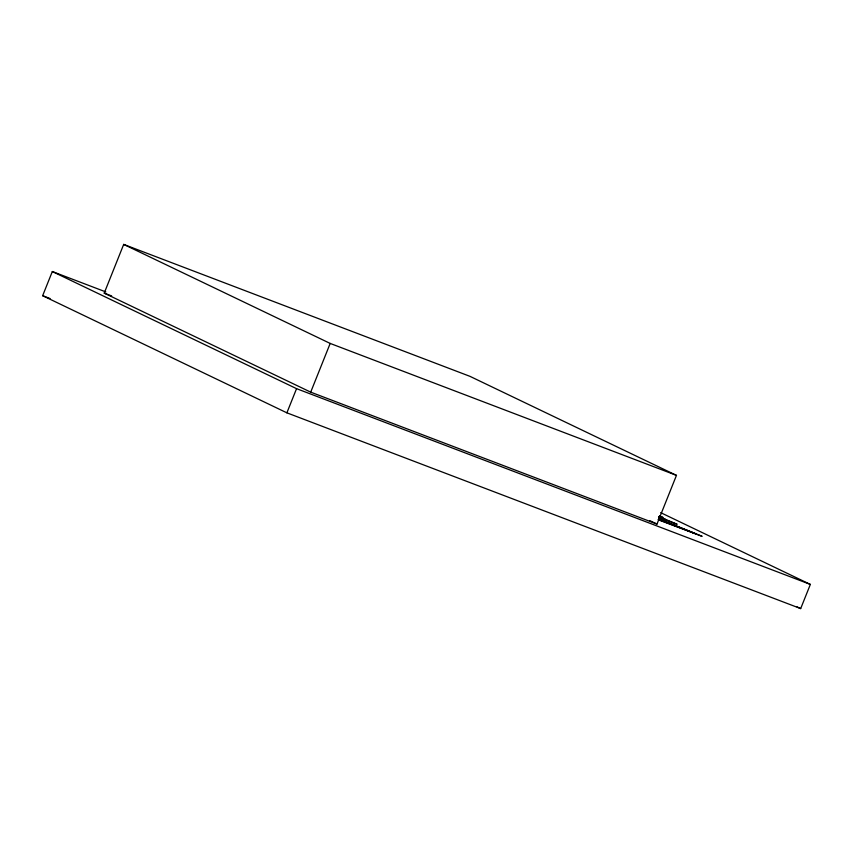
<?xml version="1.0" encoding="UTF-8"?>
<svg xmlns="http://www.w3.org/2000/svg" width="853" height="853" viewBox="0 0 853 853"><rect width="100%" height="100%" fill="white"/><g stroke="black" fill="none" stroke-linecap="round" stroke-linejoin="round"><path stroke-width="1.28" d="M660.691 512.653L810.35 584.422L800.679 608.594L286.885 412.831L42.65 295.703L52.321 271.531L105.815 291.918M104.215 293.123L123.696 244.406L469.971 376.344L676.461 475.366L656.981 524.083L310.705 392.145L104.215 293.123L111.658 295.959M286.885 412.831L296.556 388.659L52.321 271.531M310.705 392.145L330.186 343.428L123.696 244.406M659.017 519.189L695.771 533.797L658.217 519.488M658.921 518.827L702.126 536.334L658.367 519.818M330.186 343.428L676.461 475.366M659.614 516.236L663.09 517.558L659.54 515.852M659.177 517.153L666.364 519.893L658.974 516.865M658.793 517.302L677.133 524.286L658.729 516.545M296.556 388.659L810.35 584.422M42.65 295.703L50.114 298.55M649.773 520.629L656.981 524.083M797.086 606.867L800.679 608.594"/></g></svg>
